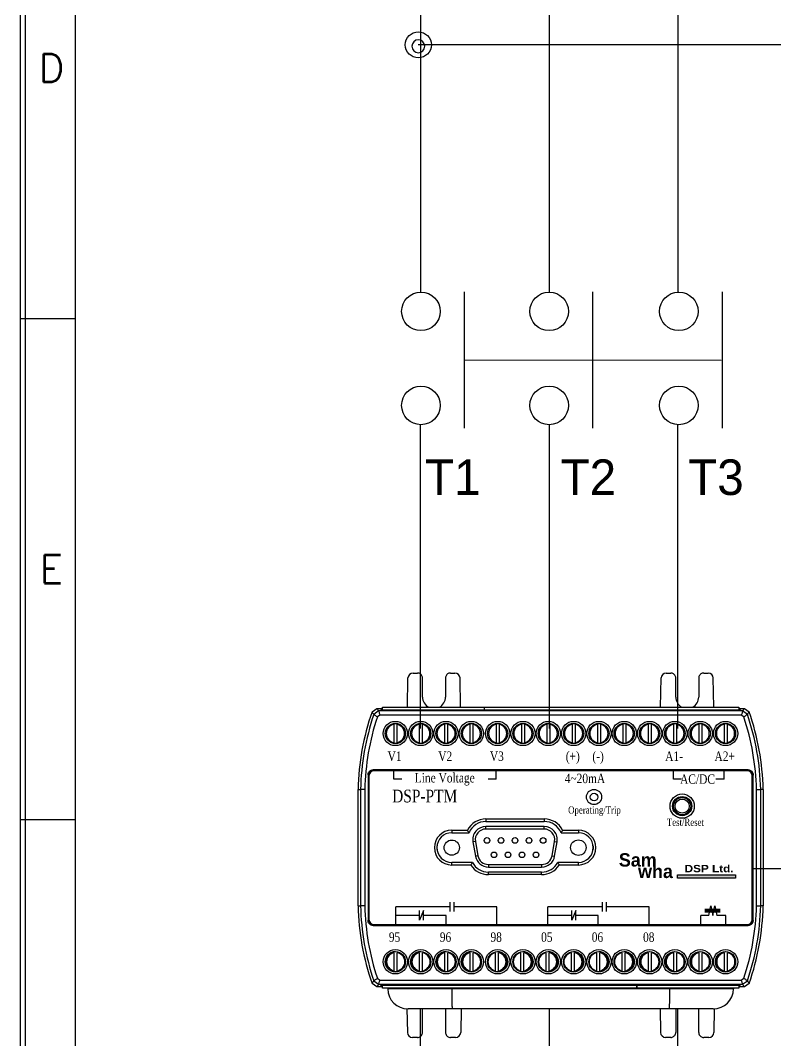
# Model space of a CAD drawing. Header units: millimetres. Extents: x 45 to 885, y 38 to 718.
# Drawn here: x 474.3 to 519, y 446.3 to 506.8 of the extents above; entities that cross this region are included whole.
import ezdxf
from ezdxf.enums import TextEntityAlignment as Align

# ---------------------------------------------------------------- set-up
doc = ezdxf.new("R2010")
doc.units = ezdxf.units.MM
for name, color, linetype in [('02___PRT_ALL_AXES', 7, 'Continuous'), ('03___PRT_ALL_CURVES', 7, 'Continuous'), ('20', 2, 'Continuous'), ('30', 3, 'Continuous'), ('4', 133, 'Continuous'), ('40', 4, 'Continuous'), ('70', 7, 'Continuous'), ('ASHADE', 7, 'Continuous'), ('도면층1', 7, 'Continuous')]:
    doc.layers.add(name, color=color, linetype=linetype)
doc.styles.add('ghs', font='NGULIM.TTF')
doc.styles.add('SIMPLEX', font='SIMPLEX')
doc.styles.add('SS', font='batang.ttc', dxfattribs={"width": 0.8})
doc.styles.get("Standard").update_dxf_attribs({"font": 'BareunDotumPro1.ttf'})

msp = doc.modelspace()

# ---------------------------------------------------------------- hatches: boundary and pattern name
msp.add_hatch(color=5).paths.add_polyline_path([(513.182, 455.94), (513.182, 456.136), (516.623, 456.136), (516.623, 455.94)])

# ---------------------------------------------------------------- linework, layer by layer
at = {"color": 0, "linetype": 'ByBlock', "lineweight": 25}
msp.add_line((500.548, 486.653), (515.769, 486.652), dxfattribs=at)
at = {"color": 7, "linetype": 'Continuous'}
for p, q in [((497.515, 468.099), (497.779, 468.099)), ((499.739, 468.099), (500.002, 468.099)), ((512.515, 468.099), (512.779, 468.099)), ((514.739, 468.099), (515.002, 468.099)), ((497.185, 466.074), (497.215, 467.805)), ((498.079, 466.674), (498.079, 467.799)), ((499.439, 467.799), (499.439, 466.674)), ((500.333, 466.074), (500.302, 467.805)), ((512.185, 466.074), (512.215, 467.805)), ((513.079, 466.674), (513.079, 467.799)), ((514.439, 467.799), (514.439, 466.674)), ((515.333, 466.074), (515.302, 467.805)), ((495.087, 465.798), (495.37, 465.999)), ((495.477, 465.851), (495.193, 465.647)), ((495.37, 465.999), (495.702, 465.999)), ((517.041, 465.851), (495.477, 465.851)), ((495.594, 465.999), (495.645, 465.898)), ((516.873, 465.898), (495.645, 465.898)), ((495.702, 466.074), (501.739, 466.074)), ((495.702, 465.898), (495.702, 466.074)), ((501.739, 466.074), (501.739, 465.898)), ((501.74, 466.074), (516.815, 466.074)), ((501.74, 465.898), (501.74, 466.074)), ((516.815, 466.074), (516.815, 465.898)), ((516.815, 465.999), (517.147, 465.999)), ((516.923, 465.999), (516.873, 465.898)), ((517.325, 465.647), (517.041, 465.851)), ((517.147, 465.999), (517.43, 465.798)), ((495.556, 465.602), (495.402, 465.492)), ((516.961, 465.602), (495.556, 465.602)), ((496.381, 465.047), (496.381, 463.982)), ((496.561, 465.047), (496.561, 463.982)), ((497.881, 465.047), (497.881, 463.982)), ((498.061, 465.047), (498.061, 463.982)), ((499.381, 465.047), (499.381, 463.982)), ((499.561, 465.047), (499.561, 463.982)), ((500.881, 465.047), (500.881, 463.982)), ((501.061, 465.047), (501.061, 463.982)), ((502.438, 465.047), (502.438, 463.982)), ((502.618, 465.047), (502.618, 463.982)), ((503.938, 465.047), (503.938, 463.982)), ((504.118, 465.047), (504.118, 463.982)), ((505.438, 465.047), (505.438, 463.982)), ((505.618, 465.047), (505.618, 463.982)), ((506.938, 465.047), (506.938, 463.982)), ((507.118, 465.047), (507.118, 463.982)), ((508.438, 465.047), (508.438, 463.982)), ((508.618, 465.047), (508.618, 463.982)), ((509.938, 465.047), (509.938, 463.982)), ((510.118, 465.047), (510.118, 463.982)), ((511.438, 465.047), (511.438, 463.982)), ((511.618, 465.047), (511.618, 463.982)), ((512.938, 465.047), (512.938, 463.982)), ((513.118, 465.047), (513.118, 463.982)), ((514.438, 465.047), (514.438, 463.982)), ((514.618, 465.047), (514.618, 463.982)), ((515.938, 465.047), (515.938, 463.982)), ((516.118, 465.047), (516.118, 463.982)), ((517.115, 465.492), (516.961, 465.602)), ((494.851, 462.062), (494.851, 453.437)), ((494.851, 462.062), (494.859, 462.054)), ((494.859, 462.054), (494.859, 453.444)), ((494.904, 462.009), (494.904, 453.489)), ((517.366, 462.362), (495.151, 462.362)), ((495.151, 462.362), (495.159, 462.354)), ((517.359, 462.354), (495.159, 462.354)), ((517.314, 462.309), (495.204, 462.309)), ((496.381, 461.806), (496.381, 462.316)), ((502.438, 461.806), (502.438, 462.316)), ((512.938, 461.806), (512.938, 462.316)), ((515.938, 461.806), (515.938, 462.316)), ((517.366, 462.362), (517.359, 462.354)), ((517.614, 453.489), (517.614, 462.009)), ((517.666, 462.062), (517.659, 462.054)), ((517.659, 453.444), (517.659, 462.054)), ((517.666, 453.437), (517.666, 462.062)), ((494.259, 454.299), (494.259, 461.199)), ((494.259, 461.199), (494.408, 461.198)), ((494.408, 461.198), (494.408, 454.301)), ((494.656, 461.198), (494.408, 461.198)), ((494.656, 461.193), (494.656, 454.306)), ((517.862, 461.198), (518.11, 461.198)), ((517.862, 454.306), (517.862, 461.193)), ((518.259, 461.199), (518.11, 461.198)), ((518.11, 454.301), (518.11, 461.198)), ((518.259, 461.199), (518.259, 454.299)), ((501.834, 459.45), (501.834, 459.3)), ((501.834, 459.45), (505.284, 459.45)), ((501.834, 459.3), (505.284, 459.3)), ((501.834, 458.85), (501.834, 459)), ((505.284, 459), (501.834, 459)), ((505.284, 459.45), (505.284, 459.3)), ((505.284, 458.85), (505.284, 459)), ((499.809, 458.78), (499.809, 458.63)), ((499.809, 458.78), (500.738, 458.78)), ((499.809, 458.63), (500.834, 458.63)), ((505.284, 458.85), (501.834, 458.85)), ((506.283, 458.63), (507.309, 458.63)), ((506.379, 458.78), (507.309, 458.78)), ((507.309, 458.78), (507.309, 458.63)), ((501.213, 458.111), (501.066, 458.085)), ((501.066, 458.085), (501.214, 457.245)), ((501.213, 458.111), (501.362, 457.271)), ((505.756, 457.271), (505.904, 458.111)), ((505.904, 458.111), (506.052, 458.085)), ((505.904, 457.245), (506.052, 458.085)), ((501.362, 457.271), (501.214, 457.245)), ((505.756, 457.271), (505.904, 457.245)), ((499.809, 456.719), (499.809, 456.869)), ((501.031, 456.869), (499.809, 456.869)), ((500.945, 456.719), (499.809, 456.719)), ((501.982, 456.75), (501.982, 456.6)), ((501.982, 456.75), (505.136, 456.75)), ((501.982, 456.6), (505.136, 456.6)), ((505.136, 456.75), (505.136, 456.6)), ((507.309, 456.869), (506.087, 456.869)), ((507.309, 456.719), (506.173, 456.719)), ((507.309, 456.719), (507.309, 456.869)), ((501.982, 456.15), (501.982, 456.3)), ((505.136, 456.3), (501.982, 456.3)), ((505.136, 456.15), (501.982, 456.15)), ((505.136, 456.15), (505.136, 456.3)), ((494.259, 454.299), (494.408, 454.301)), ((494.656, 454.301), (494.408, 454.301)), ((496.49, 453.224), (496.49, 454.245)), ((499.716, 453.965), (499.716, 454.525)), ((499.95, 453.965), (499.95, 454.525)), ((502.49, 453.224), (502.49, 454.245)), ((505.51, 453.224), (505.51, 454.245)), ((508.736, 453.965), (508.736, 454.525)), ((508.97, 453.965), (508.97, 454.525)), ((511.51, 453.224), (511.51, 454.245)), ((517.862, 454.301), (518.11, 454.301)), ((518.259, 454.299), (518.11, 454.301)), ((497.9, 453.454), (497.9, 454.014)), ((498.134, 453.454), (498.134, 454.014)), ((499.471, 453.224), (499.471, 453.734)), ((506.92, 453.454), (506.92, 454.014)), ((507.154, 453.454), (507.154, 454.014)), ((508.49, 453.224), (508.49, 453.734)), ((514.567, 453.224), (514.567, 453.734)), ((516.047, 453.224), (516.047, 453.734)), ((494.851, 453.437), (494.859, 453.444)), ((495.151, 453.137), (495.159, 453.144)), ((495.151, 453.137), (517.366, 453.137)), ((495.159, 453.144), (517.359, 453.144)), ((495.204, 453.189), (517.314, 453.189)), ((517.366, 453.137), (517.359, 453.144)), ((517.666, 453.437), (517.659, 453.444)), ((496.4, 450.452), (496.4, 451.517)), ((496.58, 450.452), (496.58, 451.517)), ((497.9, 450.452), (497.9, 451.517)), ((498.08, 450.452), (498.08, 451.517)), ((499.4, 450.452), (499.4, 451.517)), ((499.58, 450.452), (499.58, 451.517)), ((500.9, 450.452), (500.9, 451.517)), ((501.08, 450.452), (501.08, 451.517)), ((502.4, 450.452), (502.4, 451.517)), ((502.58, 450.452), (502.58, 451.517)), ((503.9, 450.452), (503.9, 451.517)), ((504.08, 450.452), (504.08, 451.517)), ((505.4, 450.452), (505.4, 451.517)), ((505.58, 450.452), (505.58, 451.517)), ((506.9, 450.452), (506.9, 451.517)), ((507.08, 450.452), (507.08, 451.517)), ((508.4, 450.452), (508.4, 451.517)), ((508.58, 450.452), (508.58, 451.517)), ((509.9, 450.452), (509.9, 451.517)), ((510.08, 450.452), (510.08, 451.517)), ((511.457, 450.452), (511.457, 451.517)), ((511.637, 450.452), (511.637, 451.517)), ((512.957, 450.452), (512.957, 451.517)), ((513.137, 450.452), (513.137, 451.517)), ((514.457, 450.452), (514.457, 451.517)), ((514.637, 450.452), (514.637, 451.517)), ((515.957, 450.452), (515.957, 451.517)), ((516.137, 450.452), (516.137, 451.517)), ((495.402, 450.007), (495.556, 449.897)), ((495.556, 449.897), (516.961, 449.897)), ((516.961, 449.897), (517.115, 450.007)), ((495.37, 449.499), (495.087, 449.701)), ((495.193, 449.852), (495.477, 449.648)), ((495.703, 449.499), (495.37, 449.499)), ((495.477, 449.648), (517.041, 449.648)), ((495.594, 449.499), (495.645, 449.601)), ((495.645, 449.601), (516.873, 449.601)), ((495.703, 449.424), (495.703, 449.601)), ((510.778, 449.424), (495.703, 449.424)), ((496.017, 449.424), (496.018, 449.373)), ((516.5, 449.373), (496.018, 449.373)), ((499.808, 449.373), (499.808, 449.424)), ((510.778, 449.601), (510.778, 449.424)), ((510.778, 449.424), (510.778, 449.601)), ((516.816, 449.424), (510.778, 449.424)), ((512.709, 449.373), (512.709, 449.424)), ((516.501, 449.424), (516.5, 449.373)), ((516.816, 449.601), (516.816, 449.424)), ((517.147, 449.499), (516.816, 449.499)), ((516.923, 449.499), (516.873, 449.601)), ((517.041, 449.648), (517.325, 449.852)), ((517.43, 449.701), (517.147, 449.499)), ((497.154, 448.201), (497.179, 446.794)), ((515.3, 448.194), (497.218, 448.194)), ((498.079, 446.799), (498.079, 448.194)), ((499.439, 448.194), (499.439, 446.799)), ((500.363, 448.194), (500.339, 446.794)), ((512.154, 448.194), (512.179, 446.794)), ((513.079, 448.194), (513.079, 446.799)), ((514.439, 446.799), (514.439, 448.194)), ((515.364, 448.201), (515.339, 446.794)), ((497.779, 446.499), (497.479, 446.499)), ((500.039, 446.499), (499.739, 446.499)), ((512.779, 446.499), (512.479, 446.499)), ((515.039, 446.499), (514.739, 446.499))]:
    msp.add_line(p, q, dxfattribs=at)
for p, q in [((496.861, 461.806), (496.381, 461.806)), ((502.438, 461.806), (501.959, 461.806)), ((513.418, 461.806), (512.938, 461.806)), ((515.938, 461.806), (515.459, 461.806)), ((499.716, 454.245), (496.49, 454.245)), ((502.49, 454.245), (499.95, 454.245)), ((508.736, 454.245), (505.51, 454.245)), ((511.51, 454.245), (508.97, 454.245)), ((515.046, 453.734), (515.163, 454.294)), ((515.163, 454.294), (515.28, 453.734)), ((515.28, 453.734), (515.397, 454.294)), ((515.397, 454.294), (515.514, 453.734)), ((497.9, 453.734), (496.49, 453.734)), ((498.134, 454.014), (497.9, 453.454)), ((499.471, 453.734), (498.134, 453.734)), ((506.92, 453.734), (505.51, 453.734)), ((507.154, 454.014), (506.92, 453.454)), ((508.49, 453.734), (507.154, 453.734)), ((515.046, 453.734), (514.567, 453.734)), ((514.801, 454.092), (515.711, 454.092)), ((514.801, 454.014), (515.711, 454.014)), ((514.801, 453.937), (515.711, 453.937)), ((516.047, 453.734), (515.514, 453.734))]:
    msp.add_line(p, q)
at = {"color": 5}
for p, q in [((513.182, 456.136), (516.623, 456.136)), ((513.182, 455.94), (513.182, 456.136)), ((516.623, 455.94), (513.182, 455.94)), ((516.623, 456.136), (516.623, 455.94))]:
    msp.add_line(p, q, dxfattribs=at)
at = {"color": 7, "linetype": 'Continuous'}
for centre, radius in [((496.471, 464.514), 0.72), ((496.471, 464.514), 0.6), ((497.971, 464.514), 0.72), ((497.971, 464.514), 0.6), ((499.471, 464.514), 0.72), ((499.471, 464.514), 0.6), ((500.971, 464.514), 0.72), ((500.971, 464.514), 0.6), ((502.528, 464.514), 0.72), ((502.528, 464.514), 0.6), ((504.028, 464.514), 0.72), ((504.028, 464.514), 0.6), ((505.528, 464.514), 0.72), ((505.528, 464.514), 0.6), ((507.028, 464.514), 0.72), ((507.028, 464.514), 0.6), ((508.528, 464.514), 0.72), ((508.528, 464.514), 0.6), ((510.028, 464.514), 0.72), ((510.028, 464.514), 0.6), ((511.528, 464.514), 0.72), ((511.528, 464.514), 0.6), ((513.028, 464.514), 0.72), ((513.028, 464.514), 0.6), ((514.528, 464.514), 0.72), ((514.528, 464.514), 0.6), ((516.028, 464.514), 0.72), ((516.028, 464.514), 0.6), ((513.459, 460.209), 0.72), ((513.459, 460.209), 0.57), ((513.459, 460.209), 0.51), ((513.459, 460.209), 0.42), ((501.897, 458.175), 0.165), ((502.728, 458.175), 0.165), ((503.559, 458.175), 0.165), ((504.39, 458.175), 0.165), ((505.221, 458.175), 0.165), ((502.314, 457.323), 0.165), ((503.145, 457.323), 0.165), ((503.973, 457.323), 0.165), ((504.804, 457.323), 0.165), ((496.471, 450.984), 0.72), ((497.971, 450.984), 0.72), ((499.471, 450.984), 0.72), ((500.971, 450.984), 0.72), ((502.528, 450.984), 0.72), ((504.028, 450.984), 0.72), ((505.528, 450.984), 0.72), ((507.028, 450.984), 0.72), ((508.528, 450.984), 0.72), ((510.028, 450.984), 0.72), ((511.528, 450.984), 0.72), ((513.028, 450.984), 0.72), ((514.528, 450.984), 0.72), ((516.028, 450.984), 0.72), ((496.471, 450.984), 0.6), ((497.971, 450.984), 0.6), ((499.471, 450.984), 0.6), ((500.971, 450.984), 0.6), ((502.528, 450.984), 0.6), ((504.028, 450.984), 0.6), ((505.528, 450.984), 0.6), ((507.028, 450.984), 0.6), ((508.528, 450.984), 0.6), ((510.028, 450.984), 0.6), ((511.528, 450.984), 0.6), ((513.028, 450.984), 0.6), ((514.528, 450.984), 0.6), ((516.028, 450.984), 0.6)]:
    msp.add_circle(centre, radius, dxfattribs=at)
for centre, radius, start, end in [((497.515, 467.799), 0.3, 90, 179), ((500.002, 467.799), 0.3, 1, 90), ((512.515, 467.799), 0.3, 90, 179), ((515.002, 467.799), 0.3, 1, 90), ((498.759, 466.674), 0.68, 180, 242.3898), ((498.759, 466.674), 0.68, 297.6102, 0), ((513.759, 466.674), 0.68, 180, 242.3898), ((513.759, 466.674), 0.68, 297.6102, 0), ((509.255, 460.872), 15, 160.82791, 178.74912), ((509.255, 460.872), 14.851, 161.24388, 178.74287), ((503.262, 460.872), 14.851, 1.25713, 18.75612), ((503.262, 460.872), 15, 1.25088, 19.17209), ((509.255, 460.872), 14.603, 161.5561, 178.73961), ((496.471, 464.514), 0.54, 99.59407, 260.40593), ((496.471, 464.514), 0.54, 279.59407, 80.40593), ((497.971, 464.514), 0.54, 99.59407, 260.40593), ((497.971, 464.514), 0.54, 279.59407, 80.40593), ((499.471, 464.514), 0.54, 99.59407, 260.40593), ((499.471, 464.514), 0.54, 279.59407, 80.40593), ((500.971, 464.514), 0.54, 99.59407, 260.40593), ((500.971, 464.514), 0.54, 279.59407, 80.40593), ((502.528, 464.514), 0.54, 99.59407, 260.40593), ((502.528, 464.514), 0.54, 279.59407, 80.40593), ((504.028, 464.514), 0.54, 99.59407, 260.40593), ((504.028, 464.514), 0.54, 279.59407, 80.40593), ((505.528, 464.514), 0.54, 99.59407, 260.40593), ((505.528, 464.514), 0.54, 279.59407, 80.40593), ((507.028, 464.514), 0.54, 99.59407, 260.40593), ((507.028, 464.514), 0.54, 279.59407, 80.40593), ((508.528, 464.514), 0.54, 99.59407, 260.40593), ((508.528, 464.514), 0.54, 279.59407, 80.40593), ((510.028, 464.514), 0.54, 99.59407, 260.40593), ((510.028, 464.514), 0.54, 279.59407, 80.40593), ((511.528, 464.514), 0.54, 99.59407, 260.40593), ((511.528, 464.514), 0.54, 279.59407, 80.40593), ((513.028, 464.514), 0.54, 99.59407, 260.40593), ((513.028, 464.514), 0.54, 279.59407, 80.40593), ((514.528, 464.514), 0.54, 99.59407, 260.40593), ((514.528, 464.514), 0.54, 279.59407, 80.40593), ((516.028, 464.514), 0.54, 99.59407, 260.40593), ((516.028, 464.514), 0.54, 279.59407, 80.40593), ((503.262, 460.872), 14.603, 1.26039, 18.4439), ((495.204, 462.009), 0.3, 90, 180), ((517.314, 462.009), 0.3, 0, 90), ((501.834, 458.22), 1.23, 90, 152.94355), ((501.834, 458.22), 1.08, 90, 157.71793), ((501.834, 458.22), 0.78, 90, 190), ((505.284, 458.22), 1.23, 27.05719, 90), ((505.284, 458.22), 1.08, 22.28207, 90), ((505.284, 458.22), 0.78, 350, 90), ((499.809, 457.749), 1.03, 90, 270), ((499.809, 457.749), 0.88, 90, 270), ((501.834, 458.22), 0.63, 90, 190), ((505.284, 458.22), 0.63, 350, 90), ((507.309, 457.749), 1.03, 270, 90), ((507.309, 457.749), 0.88, 270, 90), ((501.982, 457.38), 0.78, 190, 270), ((501.982, 457.38), 0.63, 190, 270), ((505.136, 457.38), 0.63, 270, 350), ((505.136, 457.38), 0.78, 270, 350), ((501.982, 457.38), 1.23, 212.5345, 270), ((501.982, 457.38), 1.08, 208.26896, 270), ((505.136, 457.38), 1.08, 270, 331.73104), ((505.136, 457.38), 1.23, 270, 327.4655), ((509.255, 454.627), 15, 181.25088, 199.17209), ((509.255, 454.627), 14.851, 181.25713, 198.75612), ((509.255, 454.627), 14.603, 181.26039, 198.4439), ((503.262, 454.627), 14.603, 341.5561, 358.73961), ((503.262, 454.627), 14.851, 341.24388, 358.74287), ((503.262, 454.627), 15, 340.82791, 358.74912), ((495.204, 453.489), 0.3, 180, 270), ((517.314, 453.489), 0.3, 270, 0), ((496.49, 450.984), 0.54, 99.59407, 260.40593), ((496.49, 450.984), 0.54, 279.59407, 80.40593), ((497.99, 450.984), 0.54, 99.59407, 260.40593), ((497.99, 450.984), 0.54, 279.59407, 80.40593), ((499.49, 450.984), 0.54, 99.59407, 260.40593), ((499.49, 450.984), 0.54, 279.59407, 80.40593), ((500.99, 450.984), 0.54, 99.59407, 260.40593), ((500.99, 450.984), 0.54, 279.59407, 80.40593), ((502.49, 450.984), 0.54, 99.59407, 260.40593), ((502.49, 450.984), 0.54, 279.59407, 80.40593), ((503.99, 450.984), 0.54, 99.59407, 260.40593), ((503.99, 450.984), 0.54, 279.59407, 80.40593), ((505.49, 450.984), 0.54, 99.59407, 260.40593), ((505.49, 450.984), 0.54, 279.59407, 80.40593), ((506.99, 450.984), 0.54, 99.59407, 260.40593), ((506.99, 450.984), 0.54, 279.59407, 80.40593), ((508.49, 450.984), 0.54, 99.59407, 260.40593), ((508.49, 450.984), 0.54, 279.59407, 80.40593), ((509.99, 450.984), 0.54, 99.59407, 260.40593), ((509.99, 450.984), 0.54, 279.59407, 80.40593), ((511.547, 450.984), 0.54, 99.59407, 260.40593), ((511.547, 450.984), 0.54, 279.59407, 80.40593), ((513.047, 450.984), 0.54, 99.59407, 260.40593), ((513.047, 450.984), 0.54, 279.59407, 80.40593), ((514.547, 450.984), 0.54, 99.59407, 260.40593), ((514.547, 450.984), 0.54, 279.59407, 80.40593), ((516.047, 450.984), 0.54, 99.59407, 260.40593), ((516.047, 450.984), 0.54, 279.59407, 80.40593), ((497.218, 449.394), 1.2, 181, 270), ((515.3, 449.394), 1.2, 270, 359), ((497.479, 446.799), 0.3, 181, 270), ((500.039, 446.799), 0.3, 270, 359), ((512.479, 446.799), 0.3, 181, 270), ((515.039, 446.799), 0.3, 270, 359)]:
    msp.add_arc(centre, radius, start, end, dxfattribs=at)
for points, knots in [([(498.079, 467.799), (498.079, 467.831), (498.069, 467.894), (498.025, 467.979), (497.958, 468.046), (497.873, 468.089), (497.81, 468.099), (497.779, 468.099)], [0, 0, 0, 0, 0.0938533, 0.1877121, 0.2815799, 0.3754568, 0.4693391, 0.4693391, 0.4693391, 0.4693391]), ([(499.739, 468.099), (499.708, 468.099), (499.645, 468.089), (499.56, 468.046), (499.492, 467.979), (499.449, 467.894), (499.439, 467.831), (499.439, 467.799)], [0, 0, 0, 0, 0.0938824, 0.1877592, 0.281627, 0.3754859, 0.4693391, 0.4693391, 0.4693391, 0.4693391]), ([(513.079, 467.799), (513.079, 467.831), (513.069, 467.894), (513.025, 467.979), (512.958, 468.046), (512.873, 468.089), (512.81, 468.099), (512.779, 468.099)], [0, 0, 0, 0, 0.0938533, 0.1877121, 0.2815799, 0.3754568, 0.4693391, 0.4693391, 0.4693391, 0.4693391]), ([(514.739, 468.099), (514.708, 468.099), (514.645, 468.089), (514.56, 468.046), (514.492, 467.979), (514.449, 467.894), (514.439, 467.831), (514.439, 467.799)], [0, 0, 0, 0, 0.0938824, 0.1877592, 0.281627, 0.3754859, 0.4693391, 0.4693391, 0.4693391, 0.4693391]), ([(495.193, 465.647), (495.182, 465.662), (495.159, 465.695), (495.124, 465.745), (495.099, 465.781), (495.087, 465.798)], [0, 0, 0, 0, 0.0540743, 0.1201944, 0.1840487, 0.1840487, 0.1840487, 0.1840487]), ([(495.193, 465.647), (495.215, 465.63), (495.263, 465.599), (495.332, 465.545), (495.379, 465.51), (495.402, 465.492)], [0, 0, 0, 0, 0.0847402, 0.1718969, 0.2610351, 0.2610351, 0.2610351, 0.2610351]), ([(495.477, 465.851), (495.466, 465.865), (495.443, 465.898), (495.408, 465.947), (495.383, 465.982), (495.37, 465.999)], [0, 0, 0, 0, 0.0536976, 0.11936, 0.1827756, 0.1827756, 0.1827756, 0.1827756]), ([(495.477, 465.851), (495.486, 465.824), (495.499, 465.768), (495.529, 465.686), (495.547, 465.63), (495.556, 465.602)], [0, 0, 0, 0, 0.084861, 0.1719795, 0.2609261, 0.2609261, 0.2609261, 0.2609261]), ([(517.041, 465.851), (517.032, 465.824), (517.018, 465.768), (516.989, 465.686), (516.971, 465.63), (516.961, 465.602)], [0, 0, 0, 0, 0.0848624, 0.1719809, 0.2609261, 0.2609261, 0.2609261, 0.2609261]), ([(517.041, 465.851), (517.051, 465.865), (517.075, 465.897), (517.11, 465.947), (517.135, 465.982), (517.147, 465.999)], [0, 0, 0, 0, 0.0534626, 0.1191252, 0.1827756, 0.1827756, 0.1827756, 0.1827756]), ([(517.325, 465.647), (517.303, 465.63), (517.254, 465.599), (517.186, 465.545), (517.139, 465.51), (517.115, 465.492)], [0, 0, 0, 0, 0.0847388, 0.1718955, 0.2610351, 0.2610351, 0.2610351, 0.2610351]), ([(517.325, 465.647), (517.335, 465.662), (517.358, 465.695), (517.393, 465.745), (517.418, 465.781), (517.43, 465.798)], [0, 0, 0, 0, 0.0538377, 0.119958, 0.1840487, 0.1840487, 0.1840487, 0.1840487]), ([(494.851, 462.062), (494.851, 462.093), (494.861, 462.156), (494.905, 462.241), (494.972, 462.308), (495.057, 462.352), (495.12, 462.362), (495.151, 462.362)], [0, 0, 0, 0, 0.093858, 0.1877008, 0.2815377, 0.3753804, 0.4692384, 0.4692384, 0.4692384, 0.4692384]), ([(495.159, 462.354), (495.127, 462.354), (495.064, 462.344), (494.98, 462.301), (494.912, 462.234), (494.869, 462.149), (494.859, 462.086), (494.859, 462.054)], [0, 0, 0, 0, 0.093858, 0.1877007, 0.2815376, 0.3753803, 0.4692384, 0.4692384, 0.4692384, 0.4692384]), ([(517.659, 462.054), (517.659, 462.086), (517.649, 462.149), (517.606, 462.234), (517.538, 462.301), (517.453, 462.344), (517.39, 462.354), (517.359, 462.354)], [0, 0, 0, 0, 0.093858, 0.1877007, 0.2815376, 0.3753803, 0.4692384, 0.4692384, 0.4692384, 0.4692384]), ([(517.366, 462.362), (517.397, 462.362), (517.46, 462.352), (517.545, 462.308), (517.613, 462.241), (517.656, 462.156), (517.666, 462.093), (517.666, 462.062)], [0, 0, 0, 0, 0.093858, 0.1877008, 0.2815377, 0.3753804, 0.4692384, 0.4692384, 0.4692384, 0.4692384]), ([(500.834, 458.63), (500.824, 458.646), (500.802, 458.679), (500.77, 458.729), (500.749, 458.763), (500.738, 458.78)], [0, 0, 0, 0, 0.0582467, 0.117618, 0.1781168, 0.1781168, 0.1781168, 0.1781168]), ([(506.283, 458.63), (506.294, 458.646), (506.316, 458.679), (506.348, 458.729), (506.369, 458.763), (506.379, 458.78)], [0, 0, 0, 0, 0.0582328, 0.1176028, 0.1781154, 0.1781154, 0.1781154, 0.1781154]), ([(501.031, 456.869), (501.021, 456.853), (501.002, 456.82), (500.973, 456.77), (500.954, 456.736), (500.945, 456.719)], [0, 0, 0, 0, 0.0565586, 0.1141599, 0.1728051, 0.1728051, 0.1728051, 0.1728051]), ([(506.087, 456.869), (506.097, 456.853), (506.116, 456.82), (506.144, 456.77), (506.163, 456.736), (506.173, 456.719)], [0, 0, 0, 0, 0.0565586, 0.1141599, 0.1728051, 0.1728051, 0.1728051, 0.1728051]), ([(495.151, 453.137), (495.12, 453.137), (495.057, 453.147), (494.972, 453.19), (494.905, 453.258), (494.861, 453.343), (494.851, 453.406), (494.851, 453.437)], [0, 0, 0, 0, 0.093858, 0.1877008, 0.2815377, 0.3753804, 0.4692384, 0.4692384, 0.4692384, 0.4692384]), ([(494.859, 453.444), (494.859, 453.413), (494.869, 453.35), (494.912, 453.265), (494.98, 453.198), (495.064, 453.154), (495.127, 453.144), (495.159, 453.144)], [0, 0, 0, 0, 0.093858, 0.1877007, 0.2815376, 0.3753803, 0.4692384, 0.4692384, 0.4692384, 0.4692384]), ([(517.359, 453.144), (517.39, 453.144), (517.453, 453.154), (517.538, 453.198), (517.606, 453.265), (517.649, 453.35), (517.659, 453.413), (517.659, 453.444)], [0, 0, 0, 0, 0.093858, 0.1877007, 0.2815376, 0.3753803, 0.4692384, 0.4692384, 0.4692384, 0.4692384]), ([(517.666, 453.437), (517.666, 453.406), (517.656, 453.343), (517.613, 453.258), (517.545, 453.19), (517.46, 453.147), (517.397, 453.137), (517.366, 453.137)], [0, 0, 0, 0, 0.093858, 0.1877008, 0.2815377, 0.3753804, 0.4692384, 0.4692384, 0.4692384, 0.4692384]), ([(495.193, 449.852), (495.215, 449.869), (495.263, 449.9), (495.332, 449.954), (495.379, 449.989), (495.402, 450.007)], [0, 0, 0, 0, 0.0847389, 0.1718956, 0.2610351, 0.2610351, 0.2610351, 0.2610351]), ([(495.477, 449.648), (495.486, 449.675), (495.499, 449.731), (495.529, 449.813), (495.547, 449.868), (495.556, 449.897)], [0, 0, 0, 0, 0.0848624, 0.1719809, 0.2609261, 0.2609261, 0.2609261, 0.2609261]), ([(517.041, 449.648), (517.032, 449.675), (517.018, 449.731), (516.989, 449.813), (516.971, 449.868), (516.961, 449.897)], [0, 0, 0, 0, 0.084861, 0.1719795, 0.2609261, 0.2609261, 0.2609261, 0.2609261]), ([(517.325, 449.852), (517.303, 449.869), (517.254, 449.9), (517.186, 449.954), (517.139, 449.989), (517.115, 450.007)], [0, 0, 0, 0, 0.0847403, 0.171897, 0.261035, 0.261035, 0.261035, 0.261035]), ([(495.193, 449.852), (495.182, 449.837), (495.159, 449.804), (495.124, 449.754), (495.099, 449.718), (495.087, 449.701)], [0, 0, 0, 0, 0.0538377, 0.119958, 0.1840487, 0.1840487, 0.1840487, 0.1840487]), ([(495.477, 449.648), (495.466, 449.634), (495.443, 449.601), (495.408, 449.552), (495.383, 449.517), (495.37, 449.499)], [0, 0, 0, 0, 0.0534626, 0.1191252, 0.1827756, 0.1827756, 0.1827756, 0.1827756]), ([(499.808, 449.373), (499.808, 449.286), (499.809, 449.114), (499.811, 448.869), (499.814, 448.648), (499.821, 448.469), (499.822, 448.321), (499.838, 448.255), (499.833, 448.194), (499.843, 448.194)], [0, 0, 0, 0, 0.263626, 0.513282, 0.736734, 0.923047, 1.063132, 1.150235, 1.180742, 1.180742, 1.180742, 1.180742]), ([(512.709, 449.373), (512.709, 449.286), (512.709, 449.114), (512.706, 448.869), (512.703, 448.648), (512.696, 448.469), (512.696, 448.321), (512.679, 448.255), (512.685, 448.194), (512.675, 448.194)], [0, 0, 0, 0, 0.263626, 0.513282, 0.736734, 0.923047, 1.063132, 1.150235, 1.180742, 1.180742, 1.180742, 1.180742]), ([(517.041, 449.648), (517.051, 449.634), (517.075, 449.601), (517.11, 449.552), (517.135, 449.517), (517.147, 449.499)], [0, 0, 0, 0, 0.0536976, 0.11936, 0.1827756, 0.1827756, 0.1827756, 0.1827756]), ([(517.325, 449.852), (517.335, 449.837), (517.358, 449.804), (517.393, 449.754), (517.418, 449.718), (517.43, 449.701)], [0, 0, 0, 0, 0.0540743, 0.1201944, 0.1840487, 0.1840487, 0.1840487, 0.1840487]), ([(497.779, 446.499), (497.81, 446.499), (497.873, 446.509), (497.958, 446.553), (498.025, 446.62), (498.069, 446.705), (498.079, 446.768), (498.079, 446.799)], [0, 0, 0, 0, 0.0938824, 0.1877592, 0.281627, 0.3754859, 0.4693391, 0.4693391, 0.4693391, 0.4693391]), ([(499.439, 446.799), (499.439, 446.768), (499.449, 446.705), (499.492, 446.62), (499.56, 446.553), (499.645, 446.509), (499.708, 446.499), (499.739, 446.499)], [0, 0, 0, 0, 0.0938533, 0.1877121, 0.2815799, 0.3754568, 0.4693391, 0.4693391, 0.4693391, 0.4693391]), ([(512.779, 446.499), (512.81, 446.499), (512.873, 446.509), (512.958, 446.553), (513.025, 446.62), (513.069, 446.705), (513.079, 446.768), (513.079, 446.799)], [0, 0, 0, 0, 0.0938824, 0.1877592, 0.281627, 0.3754859, 0.4693391, 0.4693391, 0.4693391, 0.4693391]), ([(514.439, 446.799), (514.439, 446.768), (514.449, 446.705), (514.492, 446.62), (514.56, 446.553), (514.645, 446.509), (514.708, 446.499), (514.739, 446.499)], [0, 0, 0, 0, 0.0938533, 0.1877121, 0.2815799, 0.3754568, 0.4693391, 0.4693391, 0.4693391, 0.4693391])]:
    msp.add_open_spline(points, degree=3, knots=knots, dxfattribs=at)
at = {"layer": '02___PRT_ALL_AXES', "color": 7, "linetype": 'Continuous'}
for p, q in [((498.937, 457.638), (498.937, 457.861)), ((508.18, 457.861), (508.18, 457.637))]:
    msp.add_line(p, q, dxfattribs=at)
for centre, radius in [((499.809, 457.749), 0.45), ((507.309, 457.749), 0.458)]:
    msp.add_circle(centre, radius, dxfattribs=at)
for centre, start, end in [((496.49, 450.984), 93.69703, 266.30815), ((497.99, 450.984), 93.69703, 266.30815), ((499.49, 450.984), 93.69703, 266.30815), ((500.99, 450.984), 93.69703, 266.30815), ((502.49, 450.984), 273.69457, 86.30569), ((503.99, 450.984), 273.69457, 86.30569), ((505.49, 450.984), 273.69457, 86.30569), ((506.99, 450.984), 273.69457, 86.30569), ((508.49, 450.984), 273.69457, 86.30569), ((509.99, 450.984), 273.69457, 86.30569), ((511.547, 450.984), 94.22842, 265.77923), ((513.047, 450.984), 94.22842, 265.77923), ((514.547, 450.984), 94.22842, 265.77923), ((516.047, 450.984), 94.22842, 265.77923)]:
    msp.add_arc(centre, 0.6, start, end, dxfattribs=at)
at = {"layer": '03___PRT_ALL_CURVES', "color": 4, "linetype": 'Continuous'}
msp.add_circle((508.238, 460.749), 0.225, dxfattribs=at)
at = {"layer": '20', "color": 7}
msp.add_line((477.525, 368.333), (477.525, 604.646), dxfattribs=at)
at = {"layer": '30', "color": 0, "linetype": 'ByBlock', "lineweight": 25}
for p, q in [((474.258, 489.113), (477.525, 489.113)), ((474.258, 459.413), (477.525, 459.413))]:
    msp.add_line(p, q, dxfattribs=at)
at = {"layer": '4', "color": 0, "linetype": 'ByBlock', "lineweight": 25}
msp.add_circle((497.83, 505.333), 0.772, dxfattribs=at)
at = {"layer": '70', "color": 7}
for points in [[(850.458, 340.613), (474.258, 340.613), (474.258, 607.913), (850.458, 607.913)], [(850.161, 340.91), (474.555, 340.91), (474.555, 607.616), (850.161, 607.616)]]:
    msp.add_lwpolyline(points, close=True, dxfattribs=at)
at = {"layer": 'ASHADE', "color": 0, "linetype": 'ByBlock', "lineweight": 25, "ltscale": 2}
for p, q in [((497.949, 538.868), (497.949, 490.679)), ((505.581, 538.869), (505.581, 490.669)), ((513.205, 538.699), (513.205, 490.679)), ((500.548, 490.695), (500.548, 482.611)), ((508.144, 490.695), (508.144, 482.611)), ((515.825, 490.696), (515.825, 482.612)), ((505.581, 482.826), (505.581, 464.81)), ((536.256, 456.502), (517.57, 456.502)), ((505.581, 448.194), (505.581, 429.456))]:
    msp.add_line(p, q, dxfattribs=at)
at = {"layer": 'ASHADE', "color": 1, "linetype": 'ByBlock', "lineweight": 25, "ltscale": 2}
msp.add_line((522.102, 505.333), (497.83, 505.333), dxfattribs=at)
at = {"layer": 'ASHADE', "color": 0, "linetype": 'ByBlock', "lineweight": 25}
for p, q in [((497.949, 464.81), (497.949, 482.816)), ((513.205, 464.81), (513.205, 482.818)), ((497.949, 431.476), (497.949, 448.194)), ((513.205, 431.465), (513.205, 448.194))]:
    msp.add_line(p, q, dxfattribs=at)
at = {"layer": 'ASHADE', "color": 0, "linetype": 'ByBlock', "lineweight": 25, "ltscale": 2}
for centre in [(497.985, 489.535), (505.581, 489.535), (513.262, 489.536), (497.985, 483.96), (505.581, 483.96), (513.262, 483.961)]:
    msp.add_circle(centre, 1.144, dxfattribs=at)
for start, end in [(0, 180), (180, 0)]:
    msp.add_arc((497.83, 505.249), 0.381, start, end, dxfattribs=at)
at = {"layer": '도면층1'}
msp.add_circle((508.238, 460.749), 0.45, dxfattribs=at)

# ---------------------------------------------------------------- texts
at = {"color": 7, "linetype": 'Continuous', "style": 'SS', "width": 0.8}
msp.add_text('DSP-PTM', height=0.756, dxfattribs=at).set_placement((496.277, 460.429))
at = {"color": 20, "insert": (509.709, 457.419), "char_height": 0.7938, "width": 2.85256, "attachment_point": 1}
msp.add_mtext('{\\fPump Demi Bold LET|b0|i0|c0|p2;Sam}', dxfattribs=at)
at = {"color": 5, "insert": (510.846, 456.739), "char_height": 0.7938, "width": 2.85256, "attachment_point": 1}
msp.add_mtext('{\\fPump Demi Bold LET|b0|i0|c0|p2;wha}', dxfattribs=at)
at = {"color": 0, "insert": (513.604, 456.725), "char_height": 0.4354, "width": 3.01923, "attachment_point": 1}
msp.add_mtext('{\\fArial Black|b0|i0|c0|p34;DSP Ltd.}', dxfattribs=at)
at = {"layer": '30', "color": 0, "linetype": 'ByBlock', "lineweight": 25, "style": 'SIMPLEX'}
for s, p in [('D', (476.09, 503.963)), ('E', (476.09, 474.263))]:
    msp.add_text(s, height=1.683, dxfattribs=at).set_placement(p, align=Align.MIDDLE)
at = {"layer": '40', "color": 0, "style": 'SS', "width": 0.8}
for s, height, p in [('V1', 0.5597, (496.422, 462.888)), ('V2', 0.5597, (499.422, 462.888)), ('V3', 0.5597, (502.479, 462.888)), ('(+)', 0.5597, (506.979, 462.888)), ('(-)', 0.5597, (508.479, 462.888)), ('A1-', 0.5597, (512.979, 462.888)), ('A2+', 0.5597, (515.979, 462.888)), ('Line Voltage', 0.55973, (499.395, 461.612)), ('4~20mA', 0.5597, (507.701, 461.571)), ('AC/DC', 0.5597, (514.368, 461.532)), ('Operating/Trip', 0.43056, (508.265, 459.765)), ('Test/Reset', 0.4306, (513.65, 459.039)), ('95', 0.5597, (496.422, 452.165)), ('96', 0.5597, (499.441, 452.165)), ('98', 0.5597, (502.441, 452.165)), ('05', 0.5597, (505.441, 452.165)), ('06', 0.5597, (508.441, 452.165)), ('08', 0.5597, (511.479, 452.165))]:
    msp.add_text(s, height=height, dxfattribs=at).set_placement(p, align=Align.CENTER)
at = {"layer": 'ASHADE', "color": 0, "linetype": 'ByBlock', "lineweight": 25, "ltscale": 2, "style": 'ghs'}
for s, p in [('T1', (498.224, 478.65)), ('T2', (506.256, 478.65)), ('T3', (513.814, 478.65))]:
    msp.add_text(s, height=2.109, dxfattribs=at).set_placement(p)

doc.saveas('drawing.dxf')
